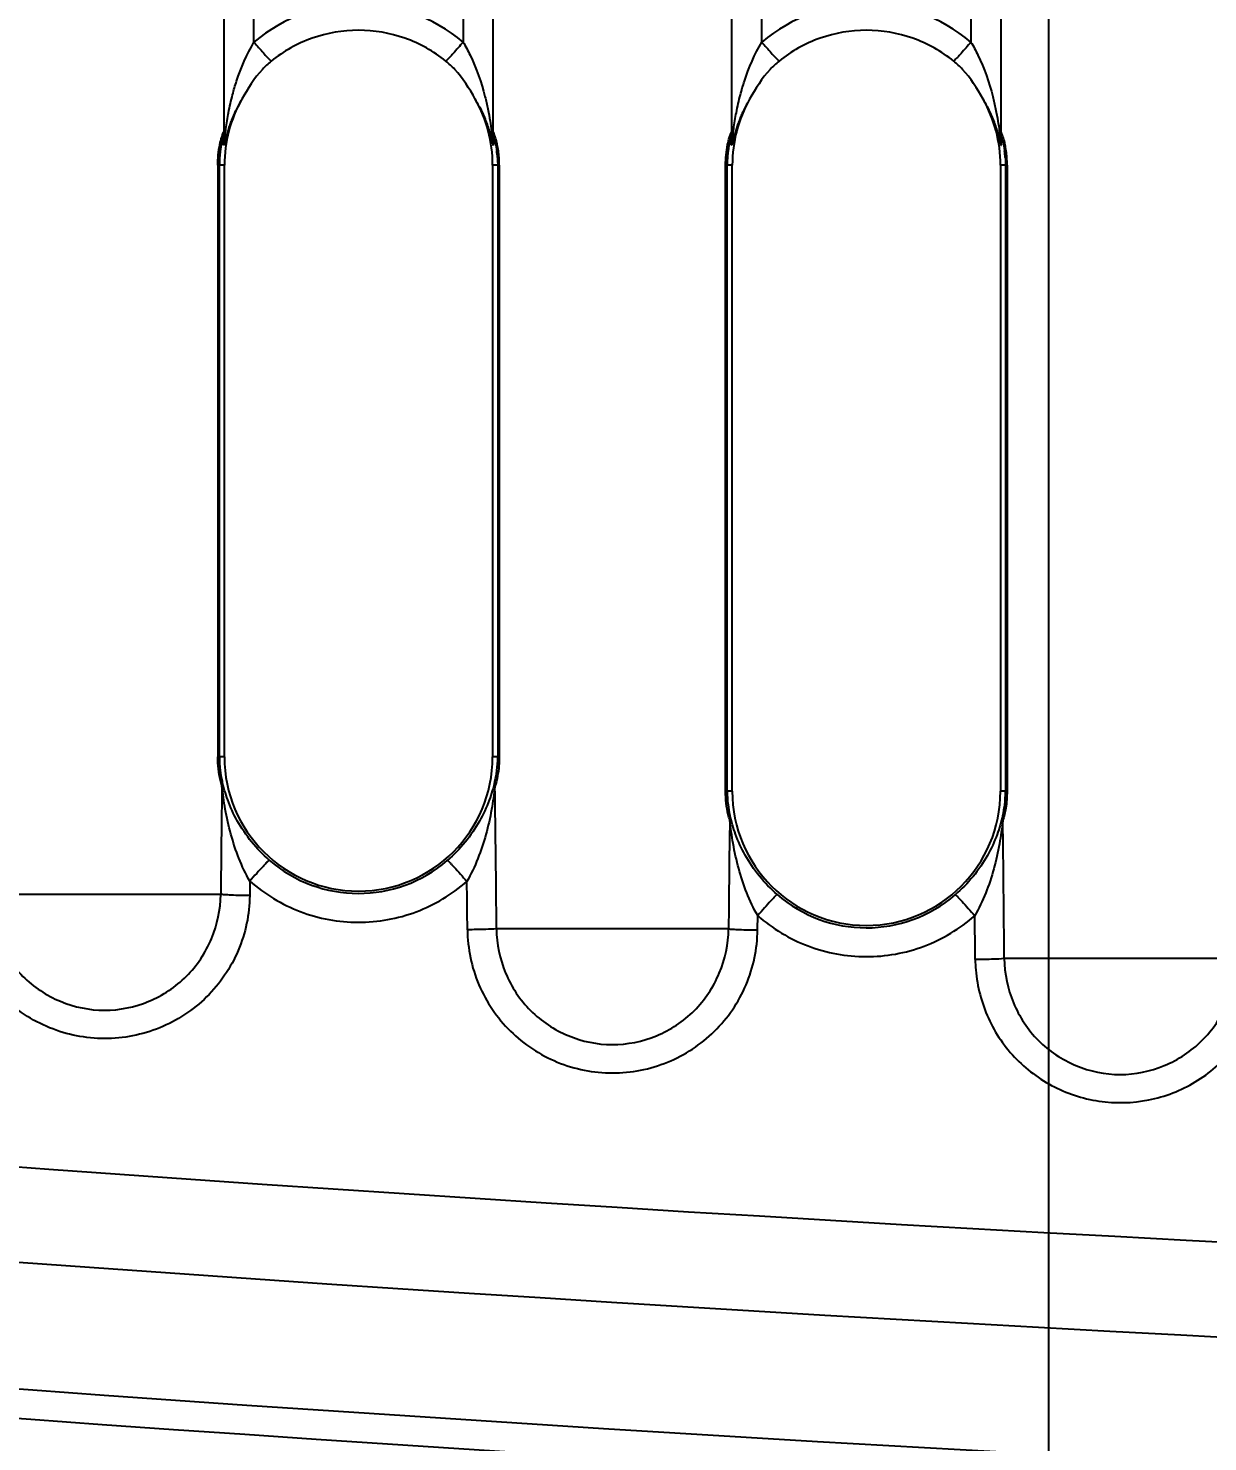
# Model space of a CAD drawing. Header units: millimetres. Extents: x 1147 to 12155, y -6137 to -4403.
# Drawn here: x 3959.38 to 3999.08, y -5401.77 to -5354.21 of the extents above; entities that cross this region are included whole.
import ezdxf

# ---------------------------------------------------------------- set-up
doc = ezdxf.new("R2010")
doc.units = ezdxf.units.MM
doc.header["$LTSCALE"] = 16.335
doc.header["$PDMODE"] = 3
doc.header["$PDSIZE"] = 0.3125
doc.linetypes.add('HIDDEN', pattern=[0.2, 0.1, -0.1])
doc.layers.get('0').update_dxf_attribs({"linetype": 'CONTINUOUS'})
doc.layers.get('Defpoints').update_dxf_attribs({"linetype": 'CONTINUOUS'})
doc.layers.add('DEFAULT_2', color=8, linetype='HIDDEN')
doc.styles.get("Standard").update_dxf_attribs({"font": 'txt', "width": 0.8})
doc.dimstyles.get("Standard").update_dxf_attribs({"dimtxt": 0.15625, "dimasz": 0.1875, "dimexe": 0.125, "dimexo": 0.0625, "dimtad": 0, "dimtih": 1, "dimtoh": 1, "dimdsep": 46, "dimtxsty": 'Standard', "dimcen": 0.09, "dimadec": 0, "dimazin": 0, "dimtp": 0.01, "dimtm": 0.01, "dimtfac": 1, "dimtofl": 0, "dimtmove": 0, "dimatfit": 3, "dimfxl": 0, "dimtolj": 1, "dimarcsym": 0})

# ---------------------------------------------------------------- blocks, each defined once
blk = doc.blocks.new('*D717')
at = {"color": 4, "lineweight": -2}
blk.add_line((3824.529, -5433.772), (3814.98, -5433.772), dxfattribs=at)
at = {"layer": 'Defpoints', "color": 0}
for p in [(4103.729, -5263.772), (3814.98, -5433.772), (3824.592, -5433.772)]:
    blk.add_point(p, dxfattribs=at)
at = {"color": 6, "insert": (3801.647, -5433.772), "char_height": 8, "attachment_point": 5}
blk.add_mtext('\\A1;170.00', dxfattribs=at)
blk = doc.blocks.new('*D718')
at = {"color": 4, "lineweight": -2}
blk.add_line((3847.666, -5468.772), (3814.98, -5468.772), dxfattribs=at)
at = {"layer": 'Defpoints', "color": 0}
for p in [(4103.729, -5263.772), (3814.98, -5468.772), (3847.729, -5468.772)]:
    blk.add_point(p, dxfattribs=at)
at = {"color": 6, "insert": (3800.58, -5468.772), "char_height": 8, "attachment_point": 5}
blk.add_mtext('\\A1;205.00', dxfattribs=at)
blk = doc.blocks.new('*D719')
at = {"color": 4, "lineweight": -2}
blk.add_line((3858.729, -5479.834), (3858.729, -5513.096), dxfattribs=at)
at = {"layer": 'Defpoints', "color": 0}
for p in [(4103.729, -5263.772), (3858.729, -5479.772), (3858.729, -5513.096)]:
    blk.add_point(p, dxfattribs=at)
at = {"color": 6, "insert": (3858.729, -5528.03), "char_height": 8, "attachment_point": 5, "rotation": 90}
blk.add_mtext('\\A1;245.00', dxfattribs=at)
blk = doc.blocks.new('*D720')
at = {"color": 4, "lineweight": -2}
blk.add_line((3993.729, -5274.535), (3993.729, -5513.096), dxfattribs=at)
at = {"layer": 'Defpoints', "color": 0}
for p in [(4103.729, -5263.772), (3993.729, -5274.473), (3993.729, -5513.096)]:
    blk.add_point(p, dxfattribs=at)
at = {"color": 6, "insert": (3993.729, -5525.363), "char_height": 8, "attachment_point": 5, "rotation": 90}
blk.add_mtext('\\A1;110.00', dxfattribs=at)

msp = doc.modelspace()

# ---------------------------------------------------------------- linework, layer by layer
at = {"color": 7, "linetype": 'Continuous'}
for p, q in [((3966.981, -5354.675), (3966.919, -5315.08)), ((3974.081, -5315.08), (3974.019, -5354.676)), ((3965.975, -5358), (3965.975, -5346.057)), ((3975.025, -5346.057), (3975.025, -5358)), ((3983.069, -5358), (3983.069, -5346.057)), ((3984.074, -5354.676), (3984.074, -5345.992)), ((3991.113, -5345.992), (3991.113, -5354.675)), ((3992.118, -5346.057), (3992.118, -5358)), ((3965.763, -5358.819), (3965.763, -5378.728)), ((3965.986, -5358.819), (3965.763, -5358.819)), ((3965.815, -5378.728), (3965.815, -5358.819)), ((3965.986, -5378.728), (3965.986, -5358.819)), ((3975.014, -5358.819), (3975.014, -5378.728)), ((3975.238, -5358.819), (3975.014, -5358.819)), ((3975.186, -5358.819), (3975.186, -5378.728)), ((3975.238, -5358.819), (3975.238, -5378.728)), ((3982.856, -5379.884), (3982.856, -5358.819)), ((3983.08, -5358.819), (3982.856, -5358.819)), ((3982.908, -5379.884), (3982.908, -5358.819)), ((3983.08, -5379.884), (3983.08, -5358.819)), ((3992.107, -5358.819), (3992.107, -5379.884)), ((3992.331, -5358.819), (3992.107, -5358.819)), ((3992.279, -5358.819), (3992.279, -5379.884)), ((3992.331, -5358.819), (3992.331, -5379.884)), ((3965.986, -5378.728), (3965.763, -5378.728)), ((3975.238, -5378.728), (3975.014, -5378.728)), ((3983.08, -5379.884), (3982.856, -5379.884)), ((3992.331, -5379.884), (3992.107, -5379.884)), ((3966.841, -5382.909), (3966.837, -5383.395)), ((3965.862, -5383.353), (3958.05, -5383.353)), ((3983.93, -5384.55), (3983.935, -5384.067)), ((3982.955, -5384.509), (3975.143, -5384.509)), ((4000.048, -5385.515), (3992.236, -5385.515))]:
    msp.add_line(p, q, dxfattribs=at)
for centre, radius, start, end in [((3970.5, -5358.868), 5.474, 49.9885, 130.0096), ((3987.594, -5358.868), 5.474, 49.992, 130.0096), ((3970.5, -5358.819), 4.514, 150.5245, 180), ((3970.564, -5358.981), 4.65, 149.1694, 154.2022), ((3970.336, -5359.034), 4.763, 27.4075, 30.7748), ((3970.5, -5358.819), 4.514, 0, 29.4964), ((3987.594, -5358.819), 4.514, 150.5245, 180), ((3987.657, -5358.981), 4.65, 149.1694, 154.2022), ((3987.43, -5359.034), 4.763, 27.4075, 30.7748), ((3987.594, -5358.819), 4.514, 0, 29.4964), ((3965.033, -5357.716), 0.942, 347.9546, 355.9733), ((3940.07, -5358.98), 25.907, 2.1979, 2.3615), ((3975.967, -5357.716), 0.942, 184.0326, 192.0481), ((3998.976, -5358.903), 23.951, 177.6308, 177.9937), ((3982.127, -5357.716), 0.942, 347.9547, 355.9734), ((3957.163, -5358.98), 25.907, 2.1979, 2.3615), ((3993.061, -5357.716), 0.942, 184.0326, 192.0481), ((4016.069, -5358.903), 23.951, 177.6308, 177.9937), ((3942.191, -5358.897), 23.784, 1.8059, 2.1933), ((3999.245, -5358.911), 24.22, 177.9962, 178.1929), ((3971.15, -5358.85), 4.037, 4.0629, 7.3504), ((3959.284, -5358.897), 23.784, 1.8059, 2.1933), ((4016.338, -5358.911), 24.22, 177.9962, 178.1929), ((3988.243, -5358.85), 4.037, 4.0629, 7.3504), ((3970.5, -5378.728), 4.514, 180, 0), ((4658.54, -5389.242), 692.702, 179.210835, 179.512865), ((3283.623, -5389.6), 691.539, 0.421769, 0.818532), ((3987.594, -5379.884), 4.514, 180, 0), ((4666.974, -5390.255), 684.043, 179.21271, 179.51873), ((3309.933, -5390.563), 682.321, 0.423877, 0.8137), ((3970.499, -5378.74), 4.581, 229.022, 310.7434), ((3587.259, -5388.132), 386.923, 0.53145, 0.77198), ((3987.593, -5379.896), 4.581, 229.0289, 310.7701), ((3606.669, -5389.111), 384.606, 0.53083, 0.75035), ((3996.642, -5385.449), 5.385, 181.0543, 184.7748), ((4103.729, -3398.597), 1999.166, 265.604566, 274.395434), ((4103.729, -3398.597), 2002.364, 265.604565, 274.395435), ((4103.729, -3398.597), 2006.619, 265.604565, 274.395435), ((4103.729, -3398.597), 2007.606, 265.604565, 274.395435)]:
    msp.add_arc(centre, radius, start, end, dxfattribs=at)
for points, knots in [([(3973.44, -5355.316), (3973.029, -5354.987), (3972.088, -5354.46), (3970.5, -5354.186), (3968.912, -5354.46), (3967.972, -5354.987), (3967.56, -5355.316)], [0, 0, 0, 0, 0.25003, 0.5, 0.749975, 1, 1, 1, 1]), ([(3990.534, -5355.316), (3990.122, -5354.987), (3989.182, -5354.46), (3987.594, -5354.186), (3986.005, -5354.46), (3985.065, -5354.987), (3984.654, -5355.316)], [0, 0, 0, 0, 0.250025, 0.5, 0.74997, 1, 1, 1, 1]), ([(3966.261, -5356.447), (3966.301, -5356.293), (3966.481, -5355.681), (3966.738, -5355.089), (3966.981, -5354.675)], [0, 0, 0, 0, 0.248534, 1, 1, 1, 1]), ([(3966.981, -5354.675), (3967.085, -5354.799), (3967.274, -5355.016), (3967.467, -5355.23), (3967.56, -5355.316)], [0, 0, 0, 0, 0.561316, 1, 1, 1, 1]), ([(3974.019, -5354.675), (3973.91, -5354.805), (3973.721, -5355.022), (3973.527, -5355.235), (3973.44, -5355.316)], [0, 0, 0, 0, 0.587439, 1, 1, 1, 1]), ([(3974.019, -5354.675), (3974.105, -5354.818), (3974.416, -5355.402), (3974.634, -5356.032), (3974.756, -5356.511)], [0, 0, 0, 0, 0.251672, 1, 1, 1, 1]), ([(3983.354, -5356.447), (3983.395, -5356.293), (3983.574, -5355.681), (3983.831, -5355.089), (3984.074, -5354.675)], [0, 0, 0, 0, 0.248534, 1, 1, 1, 1]), ([(3984.074, -5354.675), (3984.179, -5354.799), (3984.368, -5355.016), (3984.561, -5355.23), (3984.654, -5355.316)], [0, 0, 0, 0, 0.561316, 1, 1, 1, 1]), ([(3991.113, -5354.675), (3991.004, -5354.805), (3990.815, -5355.021), (3990.621, -5355.235), (3990.534, -5355.316)], [0, 0, 0, 0, 0.587434, 1, 1, 1, 1]), ([(3991.113, -5354.675), (3991.198, -5354.818), (3991.51, -5355.402), (3991.727, -5356.032), (3991.85, -5356.511)], [0, 0, 0, 0, 0.251672, 1, 1, 1, 1]), ([(3967.56, -5355.316), (3967.454, -5355.401), (3967.058, -5355.775), (3966.771, -5356.244), (3966.571, -5356.598)], [0, 0, 0, 0, 0.250414, 1, 1, 1, 1]), ([(3974.429, -5356.596), (3974.229, -5356.243), (3973.942, -5355.774), (3973.546, -5355.401), (3973.44, -5355.316)], [0, 0, 0, 0, 0.7496, 1, 1, 1, 1]), ([(3984.654, -5355.316), (3984.548, -5355.401), (3984.151, -5355.775), (3983.864, -5356.244), (3983.664, -5356.598)], [0, 0, 0, 0, 0.250413, 1, 1, 1, 1]), ([(3991.522, -5356.596), (3991.322, -5356.243), (3991.036, -5355.774), (3990.64, -5355.401), (3990.534, -5355.316)], [0, 0, 0, 0, 0.7496, 1, 1, 1, 1]), ([(3974.756, -5356.511), (3974.791, -5356.647), (3974.853, -5356.908), (3974.934, -5357.371), (3974.968, -5357.562), (3975.025, -5358.088), (3975.025, -5358)], [0, 0, 0, 0, 0.277862, 0.553854, 0.825928, 1, 1, 1, 1]), ([(3991.85, -5356.511), (3991.885, -5356.647), (3991.946, -5356.908), (3992.027, -5357.371), (3992.061, -5357.562), (3992.118, -5358.088), (3992.118, -5358)], [0, 0, 0, 0, 0.277862, 0.553854, 0.825928, 1, 1, 1, 1]), ([(3965.975, -5358), (3965.975, -5358.05), (3966.019, -5357.733), (3966.029, -5357.617), (3966.074, -5357.312), (3966.106, -5357.141), (3966.123, -5357.051)], [0, 0, 0, 0, 0.153609, 0.431391, 0.714863, 1, 1, 1, 1]), ([(3983.069, -5358), (3983.069, -5358.05), (3983.112, -5357.733), (3983.123, -5357.617), (3983.168, -5357.312), (3983.2, -5357.141), (3983.217, -5357.051)], [0, 0, 0, 0, 0.153609, 0.431391, 0.714863, 1, 1, 1, 1]), ([(3965.763, -5358.819), (3965.763, -5358.586), (3965.793, -5358.264), (3965.882, -5357.904), (3965.926, -5357.771), (3965.948, -5357.724)], [0, 0, 0, 0, 0.626411, 0.859852, 1, 1, 1, 1]), ([(3965.955, -5357.913), (3965.954, -5357.907), (3965.952, -5357.889), (3965.926, -5357.927), (3965.917, -5357.978), (3965.885, -5358.088), (3965.861, -5358.228), (3965.846, -5358.336), (3965.84, -5358.395)], [0, 0, 0, 0, 0.031586, 0.058655, 0.179649, 0.387453, 0.666809, 1, 1, 1, 1]), ([(3965.948, -5357.724), (3965.954, -5357.714), (3965.968, -5357.679), (3965.975, -5357.709), (3965.975, -5357.717)], [0, 0, 0, 0, 0.613171, 1, 1, 1, 1]), ([(3975.238, -5358.819), (3975.238, -5358.738), (3975.232, -5358.577), (3975.211, -5358.353), (3975.17, -5358.128), (3975.143, -5357.979), (3975.025, -5357.63), (3975.025, -5357.716)], [0, 0, 0, 0, 0.214987, 0.421209, 0.609636, 0.771139, 1, 1, 1, 1]), ([(3975.046, -5357.913), (3975.046, -5357.907), (3975.047, -5357.891), (3975.072, -5357.92), (3975.079, -5357.966), (3975.109, -5358.06), (3975.131, -5358.185), (3975.147, -5358.281), (3975.153, -5358.334)], [0, 0, 0, 0, 0.034843, 0.059757, 0.176761, 0.382075, 0.661722, 1, 1, 1, 1]), ([(3982.856, -5358.819), (3982.856, -5358.587), (3982.886, -5358.267), (3982.975, -5357.907), (3983.018, -5357.774), (3983.041, -5357.726)], [0, 0, 0, 0, 0.624992, 0.858526, 1, 1, 1, 1]), ([(3983.048, -5357.913), (3983.048, -5357.907), (3983.046, -5357.889), (3983.019, -5357.927), (3983.011, -5357.978), (3982.978, -5358.088), (3982.955, -5358.228), (3982.94, -5358.336), (3982.933, -5358.395)], [0, 0, 0, 0, 0.031586, 0.058655, 0.179649, 0.387453, 0.666809, 1, 1, 1, 1]), ([(3983.041, -5357.726), (3983.046, -5357.715), (3983.06, -5357.678), (3983.069, -5357.709), (3983.069, -5357.716)], [0, 0, 0, 0, 0.626437, 1, 1, 1, 1]), ([(3992.331, -5358.819), (3992.331, -5358.738), (3992.325, -5358.577), (3992.304, -5358.353), (3992.263, -5358.128), (3992.237, -5357.979), (3992.118, -5357.63), (3992.118, -5357.716)], [0, 0, 0, 0, 0.214987, 0.421209, 0.609636, 0.771139, 1, 1, 1, 1]), ([(3992.139, -5357.913), (3992.139, -5357.907), (3992.14, -5357.891), (3992.166, -5357.92), (3992.173, -5357.966), (3992.203, -5358.06), (3992.225, -5358.185), (3992.24, -5358.281), (3992.247, -5358.334)], [0, 0, 0, 0, 0.034843, 0.059757, 0.176761, 0.382075, 0.661722, 1, 1, 1, 1]), ([(3965.84, -5358.395), (3965.836, -5358.429), (3965.822, -5358.57), (3965.815, -5358.711), (3965.815, -5358.819)], [0, 0, 0, 0, 0.240867, 1, 1, 1, 1]), ([(3982.933, -5358.395), (3982.929, -5358.429), (3982.915, -5358.57), (3982.908, -5358.711), (3982.908, -5358.819)], [0, 0, 0, 0, 0.240867, 1, 1, 1, 1]), ([(3965.903, -5379.702), (3965.884, -5379.642), (3965.798, -5379.325), (3965.763, -5378.994), (3965.763, -5378.728)], [0, 0, 0, 0, 0.189441, 1, 1, 1, 1]), ([(3965.815, -5378.728), (3965.815, -5378.879), (3965.834, -5379.148), (3965.876, -5379.415), (3965.905, -5379.529)], [0, 0, 0, 0, 0.562181, 1, 1, 1, 1]), ([(3975.238, -5378.728), (3975.238, -5378.827), (3975.223, -5379.162), (3975.166, -5379.497), (3975.091, -5379.721)], [0, 0, 0, 0, 0.297009, 1, 1, 1, 1]), ([(3975.091, -5379.545), (3975.122, -5379.43), (3975.165, -5379.158), (3975.186, -5378.884), (3975.186, -5378.728)], [0, 0, 0, 0, 0.432549, 1, 1, 1, 1]), ([(3966.841, -5382.909), (3966.561, -5382.415), (3966.253, -5381.605), (3966.007, -5380.512), (3965.934, -5379.964), (3965.903, -5379.702)], [0, 0, 0, 0, 0.507455, 0.76382, 1, 1, 1, 1]), ([(3967.495, -5382.198), (3967.067, -5381.826), (3966.531, -5381.169), (3966.09, -5380.212), (3965.96, -5379.746), (3965.905, -5379.529)], [0, 0, 0, 0, 0.540618, 0.78694, 1, 1, 1, 1]), ([(3975.091, -5379.545), (3975.037, -5379.76), (3974.903, -5380.223), (3974.461, -5381.18), (3973.922, -5381.84), (3973.489, -5382.21)], [0, 0, 0, 0, 0.211025, 0.457677, 1, 1, 1, 1]), ([(3975.091, -5379.721), (3975.058, -5379.981), (3974.986, -5380.525), (3974.738, -5381.615), (3974.428, -5382.425), (3974.146, -5382.919)], [0, 0, 0, 0, 0.234363, 0.491336, 1, 1, 1, 1]), ([(3982.996, -5380.856), (3982.977, -5380.797), (3982.891, -5380.48), (3982.856, -5380.15), (3982.856, -5379.884)], [0, 0, 0, 0, 0.190119, 1, 1, 1, 1]), ([(3982.908, -5379.884), (3982.908, -5380.035), (3982.927, -5380.303), (3982.969, -5380.57), (3982.998, -5380.684)], [0, 0, 0, 0, 0.561668, 1, 1, 1, 1]), ([(3992.186, -5380.698), (3992.216, -5380.583), (3992.259, -5380.312), (3992.279, -5380.039), (3992.279, -5379.884)], [0, 0, 0, 0, 0.433818, 1, 1, 1, 1]), ([(3992.331, -5379.884), (3992.327, -5380.076), (3992.309, -5380.411), (3992.227, -5380.736), (3992.186, -5380.873)], [0, 0, 0, 0, 0.574361, 1, 1, 1, 1]), ([(3984.589, -5383.355), (3984.16, -5382.982), (3983.624, -5382.325), (3983.183, -5381.367), (3983.053, -5380.901), (3982.998, -5380.684)], [0, 0, 0, 0, 0.540457, 0.786724, 1, 1, 1, 1]), ([(3992.186, -5380.698), (3992.132, -5380.913), (3991.998, -5381.377), (3991.556, -5382.335), (3991.017, -5382.995), (3990.584, -5383.365)], [0, 0, 0, 0, 0.211538, 0.45807, 1, 1, 1, 1]), ([(3983.935, -5384.067), (3983.654, -5383.572), (3983.346, -5382.761), (3983.1, -5381.667), (3983.027, -5381.119), (3982.996, -5380.856)], [0, 0, 0, 0, 0.507304, 0.763614, 1, 1, 1, 1]), ([(3992.186, -5380.873), (3992.154, -5381.133), (3992.081, -5381.679), (3991.834, -5382.771), (3991.524, -5383.581), (3991.242, -5384.075)], [0, 0, 0, 0, 0.234815, 0.491651, 1, 1, 1, 1]), ([(3967.495, -5382.198), (3967.487, -5382.201), (3967.467, -5382.223), (3967.424, -5382.262), (3967.362, -5382.329), (3967.241, -5382.458), (3967.065, -5382.654), (3966.918, -5382.821), (3966.842, -5382.909)], [0, 0, 0, 0, 0.027339, 0.088818, 0.183207, 0.309135, 0.637491, 1, 1, 1, 1]), ([(3973.489, -5382.21), (3973.499, -5382.213), (3973.522, -5382.238), (3973.57, -5382.28), (3973.637, -5382.351), (3973.761, -5382.481), (3973.932, -5382.674), (3974.074, -5382.835), (3974.146, -5382.919)], [0, 0, 0, 0, 0.031192, 0.099825, 0.201889, 0.333118, 0.657914, 1, 1, 1, 1]), ([(3966.841, -5382.909), (3967.338, -5383.345), (3968.497, -5384.046), (3970.49, -5384.412), (3972.484, -5384.052), (3973.648, -5383.354), (3974.146, -5382.919)], [0, 0, 0, 0, 0.249754, 0.499673, 0.749735, 1, 1, 1, 1]), ([(3966.837, -5383.395), (3966.831, -5384.024), (3966.565, -5385.294), (3965.473, -5386.892), (3963.854, -5387.957), (3961.952, -5388.328), (3960.051, -5387.954), (3958.433, -5386.886), (3957.342, -5385.287), (3957.077, -5384.016), (3957.071, -5383.386)], [0, 0, 0, 0, 0.124918, 0.249882, 0.374876, 0.499908, 0.624943, 0.74997, 0.874977, 1, 1, 1, 1]), ([(3958.05, -5383.353), (3958.054, -5383.861), (3958.269, -5384.883), (3959.128, -5386.184), (3960.429, -5387.041), (3961.954, -5387.358), (3963.479, -5387.039), (3964.78, -5386.182), (3965.64, -5384.881), (3965.857, -5383.861), (3965.862, -5383.353)], [0, 0, 0, 0, 0.12536, 0.250374, 0.375256, 0.499986, 0.62475, 0.749712, 0.87478, 1, 1, 1, 1]), ([(3966.837, -5383.395), (3966.63, -5383.393), (3966.347, -5383.388), (3966.023, -5383.369), (3965.904, -5383.361), (3965.862, -5383.353)], [0, 0, 0, 0, 0.635652, 0.868, 1, 1, 1, 1]), ([(3984.589, -5383.355), (3984.581, -5383.358), (3984.561, -5383.38), (3984.518, -5383.419), (3984.455, -5383.486), (3984.335, -5383.615), (3984.159, -5383.811), (3984.012, -5383.979), (3983.935, -5384.067)], [0, 0, 0, 0, 0.027335, 0.088817, 0.183215, 0.309154, 0.637533, 1, 1, 1, 1]), ([(3990.584, -5383.365), (3990.594, -5383.368), (3990.617, -5383.393), (3990.665, -5383.435), (3990.733, -5383.507), (3990.856, -5383.637), (3991.028, -5383.829), (3991.17, -5383.991), (3991.242, -5384.075)], [0, 0, 0, 0, 0.031141, 0.099769, 0.201847, 0.3331, 0.657938, 1, 1, 1, 1]), ([(3983.935, -5384.067), (3984.431, -5384.503), (3985.591, -5385.204), (3987.584, -5385.569), (3989.579, -5385.209), (3990.743, -5384.51), (3991.242, -5384.075)], [0, 0, 0, 0, 0.249755, 0.499673, 0.749734, 1, 1, 1, 1]), ([(3975.143, -5384.509), (3975.025, -5384.526), (3974.697, -5384.531), (3974.372, -5384.541), (3974.165, -5384.543)], [0, 0, 0, 0, 0.365517, 1, 1, 1, 1]), ([(3974.165, -5384.543), (3974.171, -5385.172), (3974.435, -5386.443), (3975.526, -5388.042), (3977.144, -5389.11), (3979.045, -5389.484), (3980.947, -5389.114), (3982.567, -5388.049), (3983.659, -5386.451), (3983.924, -5385.18), (3983.93, -5384.55)], [0, 0, 0, 0, 0.124977, 0.249974, 0.374995, 0.50002, 0.62504, 0.750059, 0.875051, 1, 1, 1, 1]), ([(3975.143, -5384.509), (3975.147, -5385.016), (3975.362, -5386.036), (3976.218, -5387.336), (3977.517, -5388.194), (3979.042, -5388.514), (3980.568, -5388.197), (3981.871, -5387.341), (3982.733, -5386.04), (3982.95, -5385.018), (3982.955, -5384.509)], [0, 0, 0, 0, 0.125066, 0.249912, 0.374766, 0.499534, 0.624359, 0.749405, 0.874584, 1, 1, 1, 1]), ([(3982.955, -5384.509), (3982.998, -5384.517), (3983.117, -5384.525), (3983.442, -5384.544), (3983.724, -5384.548), (3983.93, -5384.55)], [0, 0, 0, 0, 0.133195, 0.366635, 1, 1, 1, 1]), ([(3992.236, -5385.515), (3992.118, -5385.532), (3991.791, -5385.537), (3991.465, -5385.547), (3991.258, -5385.549)], [0, 0, 0, 0, 0.365457, 1, 1, 1, 1]), ([(3992.236, -5385.515), (3992.24, -5386.022), (3992.455, -5387.041), (3993.311, -5388.342), (3994.611, -5389.2), (3996.135, -5389.52), (3997.661, -5389.203), (3998.965, -5388.346), (3999.826, -5387.045), (4000.043, -5386.023), (4000.048, -5385.515)], [0, 0, 0, 0, 0.125067, 0.249919, 0.374778, 0.499546, 0.624369, 0.749409, 0.874583, 1, 1, 1, 1]), ([(3991.276, -5385.897), (3991.325, -5386.454), (3991.609, -5387.562), (3992.583, -5388.969), (3993.974, -5389.965), (3995.62, -5390.431), (3997.327, -5390.318), (3998.896, -5389.634), (4000.14, -5388.46), (4000.652, -5387.438), (4000.819, -5386.904)], [0, 0, 0, 0, 0.124967, 0.249971, 0.374976, 0.499988, 0.625002, 0.750006, 0.875013, 1, 1, 1, 1])]:
    msp.add_open_spline(points, degree=3, knots=knots, dxfattribs=at)
for points in [[(3966.123, -5357.051), (3966.163, -5356.848), (3966.208, -5356.646), (3966.261, -5356.447)], [(3983.217, -5357.051), (3983.256, -5356.848), (3983.301, -5356.646), (3983.354, -5356.447)], [(3975.176, -5358.564), (3975.182, -5358.649), (3975.186, -5358.734), (3975.186, -5358.819)], [(3992.27, -5358.564), (3992.276, -5358.649), (3992.279, -5358.734), (3992.279, -5358.819)], [(3965.905, -5379.529), (3965.912, -5379.586), (3965.911, -5379.645), (3965.903, -5379.702)], [(3975.091, -5379.545), (3975.083, -5379.603), (3975.084, -5379.663), (3975.091, -5379.721)], [(3982.998, -5380.684), (3983.005, -5380.741), (3983.004, -5380.799), (3982.996, -5380.856)], [(3992.186, -5380.698), (3992.178, -5380.755), (3992.178, -5380.815), (3992.186, -5380.873)]]:
    msp.add_open_spline(points, degree=3, dxfattribs=at)
at = {"layer": 'DEFAULT_2', "color": 8, "linetype": 'HIDDEN'}
for centre, radius, start, end in [((3965.039, -5357.716), 0.936, 355.9733, 359.9951), ((3975.961, -5357.716), 0.936, 180.0054, 184.0326), ((3982.133, -5357.716), 0.936, 355.9734, 359.9995), ((3993.055, -5357.716), 0.936, 180.0054, 184.0326), ((3965.081, -5358), 0.894, 350.5308, 359.9878), ((3975.919, -5358), 0.894, 180.0121, 189.473), ((3982.175, -5358), 0.894, 350.5308, 359.9878), ((3993.013, -5358), 0.894, 180.0121, 189.473)]:
    msp.add_arc(centre, radius, start, end, dxfattribs=at)
for points, knots in [([(3966.377, -5356.957), (3966.279, -5357.16), (3966.156, -5357.469), (3966.043, -5357.861), (3966.004, -5358.04), (3965.982, -5358.113)], [0, 0, 0, 0, 0.551465, 0.812609, 1, 1, 1, 1]), ([(3974.565, -5356.841), (3974.632, -5356.97), (3974.748, -5357.215), (3974.901, -5357.665), (3974.946, -5357.81), (3975.035, -5358.199), (3975.037, -5358.147)], [0, 0, 0, 0, 0.314116, 0.614702, 0.888885, 1, 1, 1, 1]), ([(3983.471, -5356.957), (3983.373, -5357.16), (3983.249, -5357.469), (3983.137, -5357.861), (3983.098, -5358.04), (3983.075, -5358.113)], [0, 0, 0, 0, 0.551465, 0.812609, 1, 1, 1, 1]), ([(3991.658, -5356.841), (3991.725, -5356.97), (3991.842, -5357.215), (3991.995, -5357.665), (3992.039, -5357.81), (3992.129, -5358.199), (3992.131, -5358.147)], [0, 0, 0, 0, 0.314116, 0.614702, 0.888885, 1, 1, 1, 1]), ([(3965.982, -5358.113), (3965.98, -5358.119), (3965.977, -5358.127), (3965.967, -5358.153), (3965.963, -5358.147)], [0, 0, 0, 0, 0.468291, 1, 1, 1, 1]), ([(3983.075, -5358.113), (3983.073, -5358.119), (3983.07, -5358.127), (3983.061, -5358.153), (3983.057, -5358.147)], [0, 0, 0, 0, 0.46829, 1, 1, 1, 1])]:
    msp.add_open_spline(points, degree=3, knots=knots, dxfattribs=at)

# ---------------------------------------------------------------- dimensions: what is measured, and where the dimension line sits
for feature_location, offset, dtype, picture, middle in [((3847.729, -5468.772), (-32.749, 0), 0, '*D718', (3800.58, -5468.772)), ((3824.592, -5433.772), (-9.612, 0), 0, '*D717', (3801.647, -5433.772)), ((3858.729, -5479.772), (0, -33.325), 1, '*D719', (3858.729, -5528.03)), ((3993.729, -5274.473), (0, -238.624), 1, '*D720', (3993.729, -5525.363))]:
    dim = msp.add_ordinate_dim(feature_location=feature_location, offset=offset, dtype=dtype, origin=(4103.729, -5263.772), dimstyle='Standard', override={"dimtxt": 8, "dimasz": 10, "dimgap": 0, "dimtih": 0, "dimtoh": 0, "dimzin": 0, "dimcen": 0, "dimclrd": 4, "dimclre": 4, "dimclrt": 6, "dimadec": 2, "dimtp": 0, "dimtm": 0, "dimtzin": 0})
    dim.commit()
    dim.dimension.update_dxf_attribs({"geometry": picture, "text_midpoint": middle})

doc.saveas('drawing.dxf')
